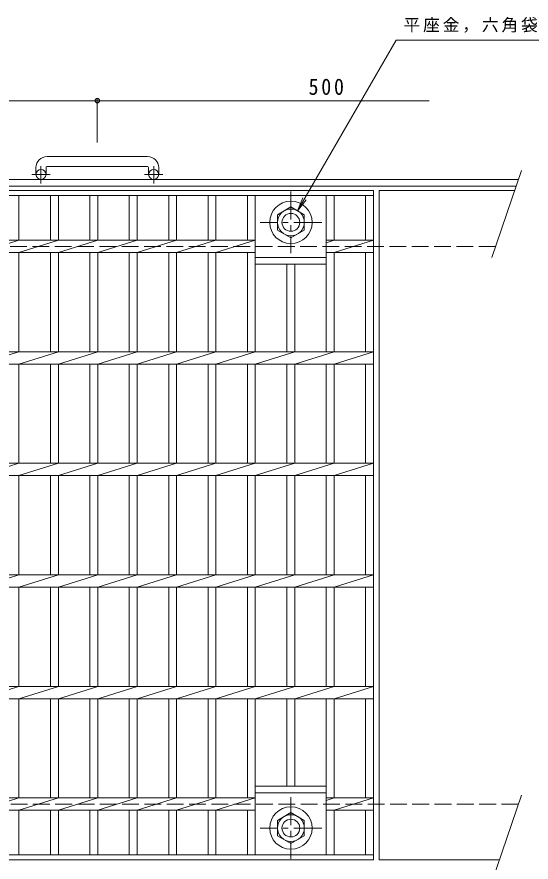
# Model space of a CAD drawing. Units: millimetres, scale not verified. Extents: x -929 to 914, y -686 to 675.
# Drawn here: x -183 to 278, y -157 to 600 of the extents above; entities that cross this region are included whole.
import ezdxf

# ---------------------------------------------------------------- set-up
doc = ezdxf.new("R2010")
doc.units = ezdxf.units.MM
doc.header["$LTSCALE"] = 5
doc.header["$PDMODE"] = 32
doc.header["$PDSIZE"] = 4
doc.linetypes.add('CHAIN1', pattern=[8, 5, -1, 1, -1])
doc.linetypes.add('DASHED3', pattern=[4, 3, -1])
for name, color, linetype, lineweight in [('0-1_躯体', 2, 'Continuous', 9), ('0-2_仕上', 3, 'Continuous', 9), ('0-4_その他', 7, 'Continuous', 9), ('0-5_寸法', 7, 'Continuous', 9)]:
    doc.layers.add(name, color=color, linetype=linetype, lineweight=lineweight)
doc.styles.add('ＭＳ ゴシック', font='')
doc.styles.get('ＭＳ ゴシック').set_extended_font_data('MS Gothic')

msp = doc.modelspace()

# ---------------------------------------------------------------- linework, layer by layer
at = {"layer": '0-1_躯体'}
for p, q in [((-65.846, 475.176), (-155.846, 475.176)), ((-165.846, 465.176), (-165.846, 459.076)), ((-156.846, 465.176), (-156.846, 459.076)), ((-155.846, 466.175), (-65.846, 466.175)), ((-64.846, 465.176), (-64.846, 459.076)), ((-55.846, 465.176), (-55.846, 459.076)), ((269.194, 462.53), (242.591, 384.492)), ((266.483, 454.576), (-860.846, 454.576)), ((264.437, 448.575), (-860.846, 448.575)), ((269.194, -97.471), (242.591, -175.508))]:
    msp.add_line(p, q, dxfattribs=at)
at = {"layer": '0-1_躯体', "linetype": 'CHAIN1'}
for p, q in [((-161.346, 450.968), (-161.346, 466.565)), ((-60.346, 450.968), (-60.346, 466.565)), ((-153.183, 459.076), (-169.59, 459.076)), ((-52.183, 459.076), (-68.59, 459.076)), ((62.655, 443.712), (62.655, 388.439)), ((90.291, 416.076), (35.018, 416.076)), ((62.655, -99.288), (62.655, -154.561)), ((90.291, -126.925), (35.018, -126.925))]:
    msp.add_line(p, q, dxfattribs=at)
at = {"layer": '0-1_躯体', "linetype": 'DASHED3'}
for p, q in [((246.028, 394.576), (-860.846, 394.576)), ((266.483, -105.425), (-860.846, -105.425))]:
    msp.add_line(p, q, dxfattribs=at)
at = {"layer": '0-1_躯体'}
for points in [[(74.655, 423.003), (74.655, 409.147), (62.655, 402.219), (50.655, 409.147), (50.655, 423.003), (62.655, 429.932)], [(74.655, -133.852), (74.655, -119.996), (62.655, -113.067), (50.655, -119.996), (50.655, -133.852), (62.655, -140.781)]]:
    msp.add_lwpolyline(points, close=True, dxfattribs=at)
for centre, radius in [((-161.346, 459.076), 4.5), ((-60.346, 459.076), 4.5), ((62.655, 416.076), 19), ((62.655, 416.076), 12), ((62.655, 416.076), 8), ((62.655, -126.925), 19), ((62.655, -126.925), 12), ((62.655, -126.925), 8)]:
    msp.add_circle(centre, radius, dxfattribs=at)
for centre, radius, start, end in [((-155.846, 465.176), 10, 90, 180), ((-65.846, 465.176), 10, 0, 90), ((-155.846, 465.176), 1, 90, 180), ((-65.846, 465.176), 1, 0, 90)]:
    msp.add_arc(centre, radius, start, end, dxfattribs=at)
at = {"layer": '0-2_仕上'}
for p, q in [((-858.346, 444.576), (136.655, 444.576)), ((-858.346, 440.076), (136.655, 440.076)), ((-181.059, 440.076), (-181.059, 400.076)), ((-152.76, 440.076), (-152.76, 400.076)), ((-145.76, 440.076), (-145.76, 400.076)), ((-117.46, 440.076), (-117.46, 400.076)), ((-110.46, 440.076), (-110.46, 400.076)), ((-82.161, 440.076), (-82.161, 400.076)), ((-75.161, 440.076), (-75.161, 400.076)), ((-46.862, 440.076), (-46.862, 400.076)), ((-39.862, 440.076), (-39.862, 400.076)), ((-11.546, 440.076), (-11.546, 400.076)), ((-4.545, 440.076), (-4.545, 400.076)), ((23.755, 440.076), (23.755, 400.076)), ((30.755, 440.076), (30.755, 300.076)), ((94.354, 440.076), (94.354, 300.076)), ((101.355, 440.076), (101.355, 400.076)), ((129.654, 440.076), (129.654, 400.076)), ((136.655, 444.576), (136.655, -155.425)), ((141.655, 444.576), (263.074, 444.576)), ((141.655, 444.576), (141.655, -155.425)), ((-752.845, 400.076), (30.755, 400.076)), ((-216.358, 389.076), (-181.058, 400.076)), ((-181.059, 389.076), (-145.759, 400.076)), ((-145.76, 389.076), (-110.459, 400.076)), ((-110.46, 389.076), (-75.16, 400.076)), ((-75.161, 389.076), (-39.861, 400.076)), ((-39.846, 389.076), (-4.546, 400.076)), ((-4.546, 389.076), (30.755, 400.076)), ((94.354, 400.076), (136.655, 400.076)), ((94.354, 397.894), (101.355, 400.076)), ((101.354, 389.076), (136.654, 400.076)), ((-752.845, 389.076), (30.755, 389.076)), ((-181.059, 389.076), (-181.059, 300.076)), ((-152.76, 389.076), (-152.76, 300.076)), ((-145.76, 389.076), (-145.76, 300.076)), ((-117.46, 389.076), (-117.46, 300.076)), ((-110.46, 389.076), (-110.46, 300.076)), ((-82.161, 389.076), (-82.161, 300.076)), ((-75.161, 389.076), (-75.161, 300.076)), ((-46.862, 389.076), (-46.862, 300.076)), ((-39.862, 389.076), (-39.862, 300.076)), ((-11.546, 389.076), (-11.546, 300.076)), ((-4.545, 389.076), (-4.545, 300.076)), ((23.755, 389.076), (23.755, 300.076)), ((94.354, 389.076), (136.655, 389.076)), ((101.355, 389.076), (101.355, 300.076)), ((129.654, 389.076), (129.654, 300.076)), ((30.755, 384.576), (94.354, 384.576)), ((30.755, 378.576), (94.354, 378.576)), ((59.054, 378.576), (59.054, 300.076)), ((66.054, 378.576), (66.054, 300.076)), ((-858.346, 300.076), (136.655, 300.076)), ((-216.358, 289.076), (-181.058, 300.076)), ((-181.059, 289.076), (-145.759, 300.076)), ((-145.76, 289.076), (-110.459, 300.076)), ((-110.46, 289.076), (-75.16, 300.076)), ((-75.161, 289.076), (-39.861, 300.076)), ((-39.846, 289.076), (-4.546, 300.076)), ((-4.546, 289.076), (30.754, 300.076)), ((30.754, 289.076), (66.054, 300.076)), ((66.054, 289.076), (101.354, 300.076)), ((101.354, 289.076), (136.654, 300.076)), ((-858.346, 289.076), (136.655, 289.076)), ((-181.059, 289.076), (-181.059, 200.076)), ((-152.76, 289.076), (-152.76, 200.076)), ((-145.76, 289.076), (-145.76, 200.076)), ((-117.46, 289.076), (-117.46, 200.076)), ((-110.46, 289.076), (-110.46, 200.076)), ((-82.161, 289.076), (-82.161, 200.076)), ((-75.161, 289.076), (-75.161, 200.076)), ((-46.862, 289.076), (-46.862, 200.076)), ((-39.862, 289.076), (-39.862, 200.076)), ((-11.546, 289.076), (-11.546, 200.076)), ((-4.545, 289.076), (-4.545, 200.076)), ((23.755, 289.076), (23.755, 200.076)), ((30.755, 289.076), (30.755, 200.076)), ((59.054, 289.076), (59.054, 200.076)), ((66.054, 289.076), (66.054, 200.076)), ((94.354, 289.076), (94.354, 200.076)), ((101.355, 289.076), (101.355, 200.076)), ((129.654, 289.076), (129.654, 200.076)), ((-858.346, 200.076), (136.655, 200.076)), ((-216.358, 189.076), (-181.058, 200.076)), ((-181.059, 189.076), (-145.759, 200.076)), ((-145.76, 189.076), (-110.459, 200.076)), ((-110.46, 189.076), (-75.16, 200.076)), ((-75.161, 189.076), (-39.861, 200.076)), ((-39.846, 189.076), (-4.546, 200.076)), ((-4.546, 189.076), (30.754, 200.076)), ((30.754, 189.076), (66.054, 200.076)), ((66.054, 189.076), (101.354, 200.076)), ((101.354, 189.076), (136.654, 200.076)), ((-858.346, 189.076), (136.655, 189.076)), ((-181.059, 189.076), (-181.059, 100.076)), ((-152.76, 189.076), (-152.76, 100.076)), ((-145.76, 189.076), (-145.76, 100.076)), ((-117.46, 189.076), (-117.46, 100.076)), ((-110.46, 189.076), (-110.46, 100.076)), ((-82.161, 189.076), (-82.161, 100.076)), ((-75.161, 189.076), (-75.161, 100.076)), ((-46.862, 189.076), (-46.862, 100.076)), ((-39.862, 189.076), (-39.862, 100.076)), ((-11.546, 189.076), (-11.546, 100.076)), ((-4.545, 189.076), (-4.545, 100.076)), ((23.755, 189.076), (23.755, 100.076)), ((30.755, 189.076), (30.755, 100.076)), ((59.054, 189.076), (59.054, 100.076)), ((66.054, 189.076), (66.054, 100.076)), ((94.354, 189.076), (94.354, 100.076)), ((101.355, 189.076), (101.355, 100.076)), ((129.654, 189.076), (129.654, 100.076)), ((-858.346, 100.076), (136.655, 100.076)), ((-216.358, 89.076), (-181.058, 100.076)), ((-181.059, 89.076), (-145.759, 100.076)), ((-145.76, 89.076), (-110.459, 100.076)), ((-110.46, 89.076), (-75.16, 100.076)), ((-75.161, 89.076), (-39.861, 100.076)), ((-39.846, 89.076), (-4.546, 100.076)), ((-4.546, 89.076), (30.754, 100.076)), ((30.754, 89.076), (66.054, 100.076)), ((66.054, 89.076), (101.354, 100.076)), ((101.354, 89.076), (136.654, 100.076)), ((-858.346, 89.076), (136.655, 89.076)), ((-181.059, 89.076), (-181.059, 0.076)), ((-152.76, 89.076), (-152.76, 0.076)), ((-145.76, 89.076), (-145.76, 0.076)), ((-117.46, 89.076), (-117.46, 0.076)), ((-110.46, 89.076), (-110.46, 0.076)), ((-82.161, 89.076), (-82.161, 0.076)), ((-75.161, 89.076), (-75.161, 0.076)), ((-46.862, 89.076), (-46.862, 0.076)), ((-39.862, 89.076), (-39.862, 0.076)), ((-11.546, 89.076), (-11.546, 0.076)), ((-4.545, 89.076), (-4.545, 0.076)), ((23.755, 89.076), (23.755, 0.076)), ((30.755, 89.076), (30.755, 0.076)), ((59.054, 89.076), (59.054, 0.076)), ((66.054, 89.076), (66.054, 0.076)), ((94.354, 89.076), (94.354, 0.076)), ((101.355, 89.076), (101.355, 0.076)), ((129.654, 89.076), (129.654, 0.076)), ((-858.346, 0.076), (136.655, 0.076)), ((-216.358, -10.924), (-181.058, 0.076)), ((-181.059, -10.924), (-145.759, 0.076)), ((-145.76, -10.924), (-110.459, 0.076)), ((-110.46, -10.924), (-75.16, 0.076)), ((-75.161, -10.924), (-39.861, 0.076)), ((-39.846, -10.924), (-4.546, 0.076)), ((-4.546, -10.924), (30.754, 0.076)), ((30.754, -10.924), (66.054, 0.076)), ((66.054, -10.924), (101.354, 0.076)), ((101.354, -10.924), (136.654, 0.076)), ((-858.346, -10.924), (136.655, -10.924)), ((-181.059, -10.924), (-181.059, -99.924)), ((-152.76, -10.924), (-152.76, -99.924)), ((-145.76, -10.924), (-145.76, -99.924)), ((-117.46, -10.924), (-117.46, -99.924)), ((-110.46, -10.924), (-110.46, -99.924)), ((-82.161, -10.924), (-82.161, -99.924)), ((-75.161, -10.924), (-75.161, -99.924)), ((-46.862, -10.924), (-46.862, -99.924)), ((-39.862, -10.924), (-39.862, -99.924)), ((-11.546, -10.924), (-11.546, -99.924)), ((-4.545, -10.924), (-4.545, -99.924)), ((23.755, -10.924), (23.755, -99.924)), ((30.755, -10.924), (30.755, -150.925)), ((59.054, -10.924), (59.054, -89.425)), ((66.054, -10.924), (66.054, -89.425)), ((94.354, -10.924), (94.354, -150.925)), ((101.355, -10.924), (101.355, -99.924)), ((129.654, -10.924), (129.654, -99.924)), ((94.354, -89.425), (30.755, -89.425)), ((94.354, -95.425), (30.755, -95.425)), ((-752.845, -99.924), (30.755, -99.924)), ((-216.358, -110.924), (-181.058, -99.924)), ((-181.059, -110.924), (-145.759, -99.924)), ((-145.76, -110.924), (-110.459, -99.924)), ((-110.46, -110.924), (-75.16, -99.924)), ((-75.161, -110.924), (-39.861, -99.924)), ((-39.846, -110.924), (-4.546, -99.924)), ((-4.546, -110.924), (30.755, -99.924)), ((94.354, -99.924), (136.655, -99.924)), ((94.354, -102.105), (101.354, -99.924)), ((101.354, -110.924), (136.654, -99.924)), ((-752.845, -110.925), (30.755, -110.925)), ((-181.059, -110.925), (-181.059, -150.925)), ((-152.76, -110.925), (-152.76, -150.925)), ((-145.76, -110.925), (-145.76, -150.925)), ((-117.46, -110.925), (-117.46, -150.925)), ((-110.46, -110.925), (-110.46, -150.925)), ((-82.161, -110.925), (-82.161, -150.925)), ((-75.161, -110.925), (-75.161, -150.925)), ((-46.862, -110.925), (-46.862, -150.925)), ((-39.862, -110.925), (-39.862, -150.925)), ((-11.546, -110.925), (-11.546, -150.925)), ((-4.545, -110.925), (-4.545, -150.925)), ((23.755, -110.925), (23.755, -150.925)), ((94.354, -110.925), (136.655, -110.925)), ((101.355, -110.925), (101.355, -150.925)), ((129.654, -110.925), (129.654, -150.925)), ((136.655, -150.925), (-858.346, -150.925)), ((136.655, -155.425), (-858.346, -155.425)), ((141.655, -155.425), (249.438, -155.425))]:
    msp.add_line(p, q, dxfattribs=at)
at = {"layer": '0-4_その他'}
for p, q in [((-860.846, 525.176), (186.654, 525.176)), ((-110.846, 487.676), (-110.846, 526.676))]:
    msp.add_line(p, q, dxfattribs=at)
msp.add_point((-110.846, 525.176), dxfattribs=at)
at = {"layer": '0-5_寸法'}
for q in [(73.438, 438.016), (76.264, 436.384)]:
    msp.add_line((68.655, 426.468), q, dxfattribs=at)
msp.add_lwpolyline([(68.655, 426.468), (157.064, 579.596), (357.294, 579.596)], dxfattribs=at)

# ---------------------------------------------------------------- texts
at = {"layer": '0-4_その他', "color": 2, "insert": (78.432, 530.176), "char_height": 14.66, "attachment_point": 7, "style": 'ＭＳ ゴシック'}
msp.add_mtext('\\T1.27;\\W0.9;500', dxfattribs=at)
at = {"layer": '0-5_寸法', "insert": (163.576, 586.049), "char_height": 11, "attachment_point": 7, "style": 'ＭＳ ゴシック'}
msp.add_mtext('\\T1.17;平座金，六角袋Ｕナット', dxfattribs=at)

doc.saveas('drawing.dxf')
